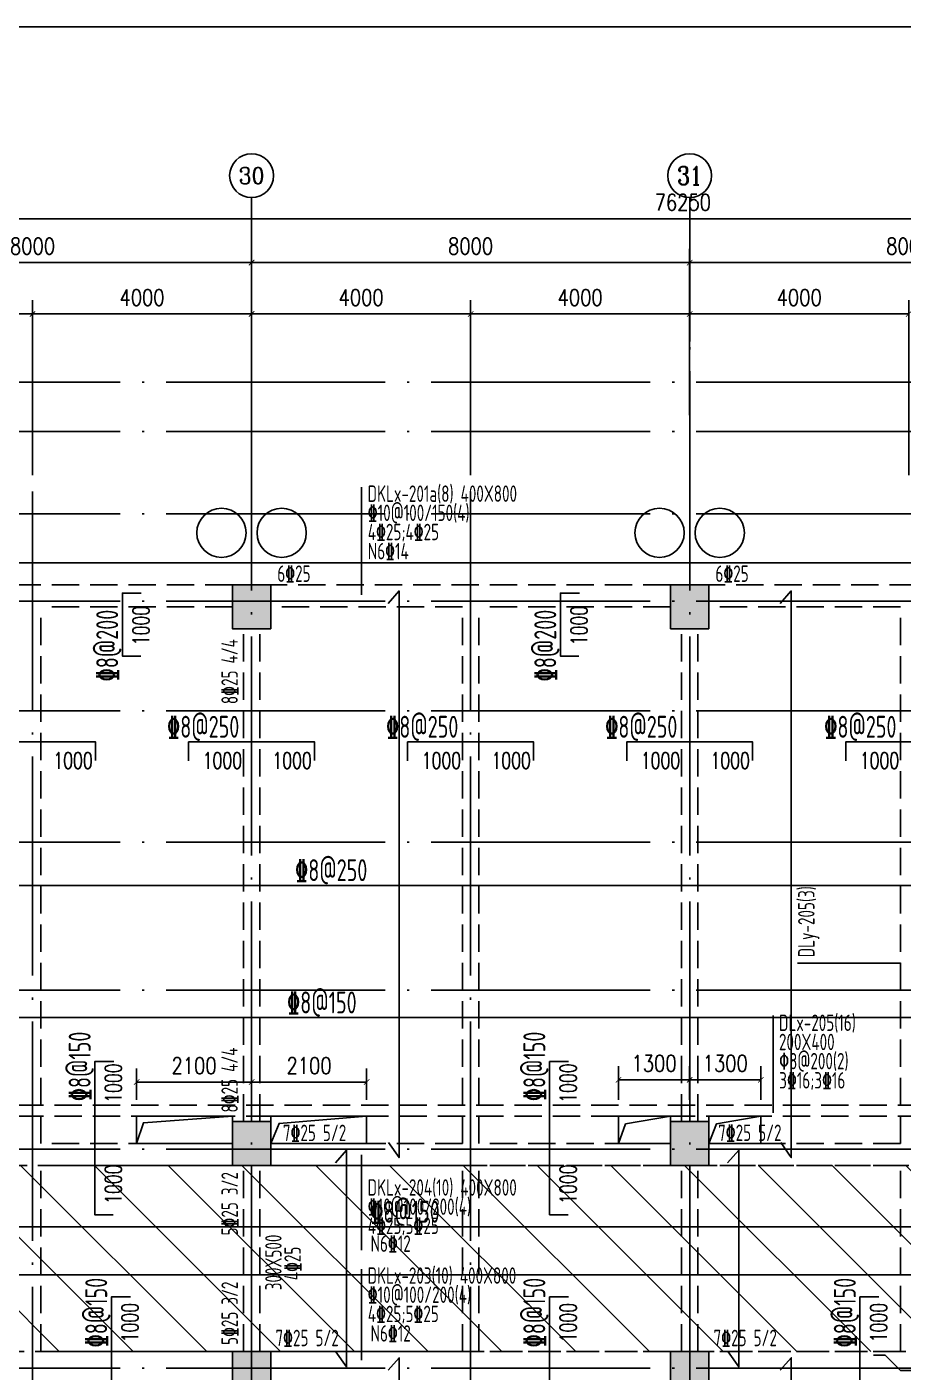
# Model space of a CAD drawing. Header units: millimetres. Extents: x 2998490 to 15040601, y 444546 to 7822218.
# Drawn here: x 14883870 to 14899870, y 7671453 to 7696014 of the extents above; entities that cross this region are included whole.
import ezdxf
from ezdxf.enums import TextEntityAlignment as Align

# ---------------------------------------------------------------- set-up
doc = ezdxf.new("R2010")
doc.units = ezdxf.units.MM
doc.header["$LTSCALE"] = 2000
doc.linetypes.add('DASH', pattern=[0.35, 0.25, -0.1])
doc.linetypes.add('DOTE', pattern=[2.42, 2, -0.2, 0.02, -0.2])
for name, color, linetype in [('3-AXIS', 3, 'Continuous'), ('3-AXIS_TEXT', 7, 'Continuous'), ('3-ban', 84, 'Continuous'), ('3-ban-hatch', 9, 'Continuous'), ('3-ban-rein', 1, 'Continuous'), ('3-ban-TEXT', 7, 'Continuous'), ('3-column-DOWN', 232, 'Continuous'), ('3-COLUMN-UP', 2, 'Continuous'), ('3-dcl', 3, 'Continuous'), ('3-dote', 43, 'DOTE'), ('3-HATCH', 8, 'Continuous'), ('3-liang-rein-X', 54, 'Continuous'), ('3-liang-rein-Y', 130, 'Continuous'), ('3-liang-R截面-X', 50, 'Continuous'), ('3-liang-R截面-Y', 70, 'Continuous'), ('3-liang-s-1', 44, 'Continuous'), ('3-liang-xu', 120, 'DASH'), ('3-装饰线脚', 7, 'Continuous'), ('AXIS', 3, 'Continuous'), ('AXIS_TEXT', 7, 'Continuous'), ('图框', 7, 'Continuous')]:
    doc.layers.add(name, color=color, linetype=linetype)
doc.layers.add('3-零部件', color=73, linetype='Continuous', lineweight=5)
doc.styles.add('_TCH_AXIS', font='COMPLEX', dxfattribs={"bigfont": 'GBCBIG'})
doc.styles.add('COMPLEX', font='COMPLEX')
doc.styles.add('DIM_FONT', font='SIMPLEX', dxfattribs={"width": 0.8, "bigfont": 'HZTXT'})
doc.styles.add('TJ1', font='tj-romans1.shx', dxfattribs={"width": 0.8, "bigfont": 'tj-hztxt1.shx'})
doc.styles.add('TSSD_Rein', font='Tssdeng.shx', dxfattribs={"width": 0.7, "bigfont": 'hztxt.shx'})
doc.dimstyles.new('DIMN100', dxfattribs={"dimtxt": 300, "dimasz": 100, "dimexe": 250, "dimexo": 300, "dimgap": 150, "dimtad": 1, "dimdec": 0, "dimzin": 0, "dimdsep": 46, "dimtxsty": 'DIM_FONT', "dimblk": 'ARCHTICK', "dimcen": 0.09, "dimclrt": 7, "dimazin": 2, "dimtfac": 1, "dimtdec": 0, "dimtix": 1, "dimtmove": 2, "dimatfit": 3, "dimldrblk": 'ARCHTICK', "dimfxl": 0, "dimtolj": 1, "dimtzin": 0, "dimarcsym": 0})

# ---------------------------------------------------------------- blocks, each defined once
blk = doc.blocks.new('_ArchTick')
at = {"color": 0, "linetype": 'ByBlock', "const_width": 0.15}
blk.add_lwpolyline([(-0.5, -0.5), (0.5, 0.5)], dxfattribs=at)
blk = doc.blocks.new('*D598')
at = {"layer": 'AXIS', "color": 0, "lineweight": -2}
for p, q in [((14879972, 7690569), (14879972, 7691960)), ((14887972, 7690569), (14887972, 7691960)), ((14879972, 7691710), (14887972, 7691710))]:
    blk.add_line(p, q, dxfattribs=at)
at = {"layer": 'Defpoints', "color": 0}
for p in [(14887972, 7691710), (14879972, 7690269), (14887972, 7690269)]:
    blk.add_point(p, dxfattribs=at)
at = {"layer": 'AXIS', "color": 0, "lineweight": -2, "xscale": 100, "yscale": 100, "zscale": 100, "rotation": 180}
blk.add_blockref('_ArchTick', (14879972, 7691710), dxfattribs=at)
at = {"layer": 'AXIS', "color": 0, "lineweight": -2, "xscale": 100, "yscale": 100, "zscale": 100}
blk.add_blockref('_ArchTick', (14887972, 7691710), dxfattribs=at)
at = {"layer": 'AXIS', "color": 7, "insert": (14883972, 7692010), "char_height": 300, "attachment_point": 5, "style": 'DIM_FONT'}
blk.add_mtext('\\A1;8000', dxfattribs=at)
blk = doc.blocks.new('*D599')
at = {"layer": 'AXIS', "color": 0, "lineweight": -2}
for p, q in [((14887972, 7690569), (14887972, 7691960)), ((14895972, 7690569), (14895972, 7691960)), ((14887972, 7691710), (14895972, 7691710))]:
    blk.add_line(p, q, dxfattribs=at)
at = {"layer": 'Defpoints', "color": 0}
for p in [(14895972, 7691710), (14887972, 7690269), (14895972, 7690269)]:
    blk.add_point(p, dxfattribs=at)
at = {"layer": 'AXIS', "color": 0, "lineweight": -2, "xscale": 100, "yscale": 100, "zscale": 100, "rotation": 180}
blk.add_blockref('_ArchTick', (14887972, 7691710), dxfattribs=at)
at = {"layer": 'AXIS', "color": 0, "lineweight": -2, "xscale": 100, "yscale": 100, "zscale": 100}
blk.add_blockref('_ArchTick', (14895972, 7691710), dxfattribs=at)
at = {"layer": 'AXIS', "color": 7, "insert": (14891972, 7692010), "char_height": 300, "attachment_point": 5, "style": 'DIM_FONT'}
blk.add_mtext('\\A1;8000', dxfattribs=at)
blk = doc.blocks.new('*D600')
at = {"layer": 'AXIS', "color": 0, "lineweight": -2}
for p, q in [((14895972, 7690569), (14895972, 7691960)), ((14903972, 7690569), (14903972, 7691960)), ((14895972, 7691710), (14903972, 7691710))]:
    blk.add_line(p, q, dxfattribs=at)
at = {"layer": 'Defpoints', "color": 0}
for p in [(14903972, 7691710), (14895972, 7690269), (14903972, 7690269)]:
    blk.add_point(p, dxfattribs=at)
at = {"layer": 'AXIS', "color": 0, "lineweight": -2, "xscale": 100, "yscale": 100, "zscale": 100, "rotation": 180}
blk.add_blockref('_ArchTick', (14895972, 7691710), dxfattribs=at)
at = {"layer": 'AXIS', "color": 0, "lineweight": -2, "xscale": 100, "yscale": 100, "zscale": 100}
blk.add_blockref('_ArchTick', (14903972, 7691710), dxfattribs=at)
at = {"layer": 'AXIS', "color": 7, "insert": (14899972, 7692010), "char_height": 300, "attachment_point": 5, "style": 'DIM_FONT'}
blk.add_mtext('\\A1;8000', dxfattribs=at)
blk = doc.blocks.new('*D609')
at = {"layer": 'AXIS', "color": 0, "lineweight": -2}
for p, q in [((14857722, 7689769), (14857722, 7692760)), ((14933972, 7689769), (14933972, 7692760)), ((14857722, 7692510), (14933972, 7692510))]:
    blk.add_line(p, q, dxfattribs=at)
at = {"layer": 'Defpoints', "color": 0}
for p in [(14933972, 7692510), (14857722, 7689469), (14933972, 7689469)]:
    blk.add_point(p, dxfattribs=at)
at = {"layer": 'AXIS', "color": 0, "lineweight": -2, "xscale": 100, "yscale": 100, "zscale": 100, "rotation": 180}
blk.add_blockref('_ArchTick', (14857722, 7692510), dxfattribs=at)
at = {"layer": 'AXIS', "color": 0, "lineweight": -2, "xscale": 100, "yscale": 100, "zscale": 100}
blk.add_blockref('_ArchTick', (14933972, 7692510), dxfattribs=at)
at = {"layer": 'AXIS', "color": 7, "insert": (14895847, 7692810), "char_height": 300, "attachment_point": 5, "style": 'DIM_FONT'}
blk.add_mtext('\\A1;76250', dxfattribs=at)
blk = doc.blocks.new('_AXISO')
blk.add_circle((0, 0), 0.5)
at = {"layer": '3-AXIS_TEXT', "style": 'COMPLEX', "width": 1.041667}
blk.add_attdef('A', text='', height=0.56, dxfattribs=at).set_placement((-0.25, -0.28), (0.25, -0.28), align=Align.FIT)
blk = doc.blocks.new('*D1500')
at = {"layer": '3-零部件', "color": 0, "lineweight": -2}
for p, q in [((14879972, 7688467), (14879972, 7691022)), ((14883972, 7687831), (14883972, 7691022)), ((14879972, 7690772), (14883972, 7690772))]:
    blk.add_line(p, q, dxfattribs=at)
at = {"layer": 'Defpoints', "color": 0}
for p in [(14883972, 7690772), (14879972, 7688167), (14883972, 7687531)]:
    blk.add_point(p, dxfattribs=at)
at = {"layer": '3-零部件', "color": 0, "lineweight": -2, "xscale": 100, "yscale": 100, "zscale": 100, "rotation": 180}
blk.add_blockref('_ArchTick', (14879972, 7690772), dxfattribs=at)
at = {"layer": '3-零部件', "color": 0, "lineweight": -2, "xscale": 100, "yscale": 100, "zscale": 100}
blk.add_blockref('_ArchTick', (14883972, 7690772), dxfattribs=at)
at = {"layer": '3-零部件', "color": 7, "insert": (14881972, 7691072), "char_height": 300, "attachment_point": 5, "style": 'DIM_FONT'}
blk.add_mtext('\\A1;4000', dxfattribs=at)
blk = doc.blocks.new('*D1501')
at = {"layer": '3-零部件', "color": 0, "lineweight": -2}
for p, q in [((14883972, 7687831), (14883972, 7691022)), ((14887972, 7689264), (14887972, 7691022)), ((14883972, 7690772), (14887972, 7690772))]:
    blk.add_line(p, q, dxfattribs=at)
at = {"layer": 'Defpoints', "color": 0}
for p in [(14887972, 7690772), (14887972, 7688964), (14883972, 7687531)]:
    blk.add_point(p, dxfattribs=at)
at = {"layer": '3-零部件', "color": 0, "lineweight": -2, "xscale": 100, "yscale": 100, "zscale": 100, "rotation": 180}
blk.add_blockref('_ArchTick', (14883972, 7690772), dxfattribs=at)
at = {"layer": '3-零部件', "color": 0, "lineweight": -2, "xscale": 100, "yscale": 100, "zscale": 100}
blk.add_blockref('_ArchTick', (14887972, 7690772), dxfattribs=at)
at = {"layer": '3-零部件', "color": 7, "insert": (14885972, 7691072), "char_height": 300, "attachment_point": 5, "style": 'DIM_FONT'}
blk.add_mtext('\\A1;4000', dxfattribs=at)
blk = doc.blocks.new('*D1502')
at = {"layer": '3-零部件', "color": 0, "lineweight": -2}
for p, q in [((14887972, 7689264), (14887972, 7691022)), ((14891972, 7687831), (14891972, 7691022)), ((14887972, 7690772), (14891972, 7690772))]:
    blk.add_line(p, q, dxfattribs=at)
at = {"layer": 'Defpoints', "color": 0}
for p in [(14891972, 7690772), (14887972, 7688964), (14891972, 7687531)]:
    blk.add_point(p, dxfattribs=at)
at = {"layer": '3-零部件', "color": 0, "lineweight": -2, "xscale": 100, "yscale": 100, "zscale": 100, "rotation": 180}
blk.add_blockref('_ArchTick', (14887972, 7690772), dxfattribs=at)
at = {"layer": '3-零部件', "color": 0, "lineweight": -2, "xscale": 100, "yscale": 100, "zscale": 100}
blk.add_blockref('_ArchTick', (14891972, 7690772), dxfattribs=at)
at = {"layer": '3-零部件', "color": 7, "insert": (14889972, 7691072), "char_height": 300, "attachment_point": 5, "style": 'DIM_FONT'}
blk.add_mtext('\\A1;4000', dxfattribs=at)
blk = doc.blocks.new('*D1503')
at = {"layer": '3-零部件', "color": 0, "lineweight": -2}
for p, q in [((14891972, 7687831), (14891972, 7691022)), ((14895972, 7688926), (14895972, 7691022)), ((14891972, 7690772), (14895972, 7690772))]:
    blk.add_line(p, q, dxfattribs=at)
at = {"layer": 'Defpoints', "color": 0}
for p in [(14895972, 7690772), (14895972, 7688626), (14891972, 7687531)]:
    blk.add_point(p, dxfattribs=at)
at = {"layer": '3-零部件', "color": 0, "lineweight": -2, "xscale": 100, "yscale": 100, "zscale": 100, "rotation": 180}
blk.add_blockref('_ArchTick', (14891972, 7690772), dxfattribs=at)
at = {"layer": '3-零部件', "color": 0, "lineweight": -2, "xscale": 100, "yscale": 100, "zscale": 100}
blk.add_blockref('_ArchTick', (14895972, 7690772), dxfattribs=at)
at = {"layer": '3-零部件', "color": 7, "insert": (14893972, 7691072), "char_height": 300, "attachment_point": 5, "style": 'DIM_FONT'}
blk.add_mtext('\\A1;4000', dxfattribs=at)
blk = doc.blocks.new('*D1504')
at = {"layer": '3-零部件', "color": 0, "lineweight": -2}
for p, q in [((14895972, 7688926), (14895972, 7691022)), ((14899972, 7687831), (14899972, 7691022)), ((14895972, 7690772), (14899972, 7690772))]:
    blk.add_line(p, q, dxfattribs=at)
at = {"layer": 'Defpoints', "color": 0}
for p in [(14899972, 7690772), (14895972, 7688626), (14899972, 7687531)]:
    blk.add_point(p, dxfattribs=at)
at = {"layer": '3-零部件', "color": 0, "lineweight": -2, "xscale": 100, "yscale": 100, "zscale": 100, "rotation": 180}
blk.add_blockref('_ArchTick', (14895972, 7690772), dxfattribs=at)
at = {"layer": '3-零部件', "color": 0, "lineweight": -2, "xscale": 100, "yscale": 100, "zscale": 100}
blk.add_blockref('_ArchTick', (14899972, 7690772), dxfattribs=at)
at = {"layer": '3-零部件', "color": 7, "insert": (14897972, 7691072), "char_height": 300, "attachment_point": 5, "style": 'DIM_FONT'}
blk.add_mtext('\\A1;4000', dxfattribs=at)
blk = doc.blocks.new('*D1915')
at = {"layer": '3-ban', "color": 0, "lineweight": -2}
for p, q in [((14885872, 7676426), (14885872, 7676999)), ((14887972, 7676326), (14887972, 7676999)), ((14885872, 7676749), (14887972, 7676749))]:
    blk.add_line(p, q, dxfattribs=at)
at = {"layer": 'Defpoints', "color": 0}
for p in [(14887972, 7676749), (14885872, 7676126), (14887972, 7676026)]:
    blk.add_point(p, dxfattribs=at)
at = {"layer": '3-ban', "color": 0, "lineweight": -2, "xscale": 100, "yscale": 100, "zscale": 100, "rotation": 180}
blk.add_blockref('_ArchTick', (14885872, 7676749), dxfattribs=at)
at = {"layer": '3-ban', "color": 0, "lineweight": -2, "xscale": 100, "yscale": 100, "zscale": 100}
blk.add_blockref('_ArchTick', (14887972, 7676749), dxfattribs=at)
at = {"layer": '3-ban', "color": 7, "insert": (14886922, 7677049), "char_height": 300, "attachment_point": 5, "style": 'DIM_FONT'}
blk.add_mtext('\\A1;2100', dxfattribs=at)
blk = doc.blocks.new('*D1916')
at = {"layer": '3-ban', "color": 0, "lineweight": -2}
for p, q in [((14887972, 7676326), (14887972, 7676999)), ((14890072, 7676426), (14890072, 7676999)), ((14887972, 7676749), (14890072, 7676749))]:
    blk.add_line(p, q, dxfattribs=at)
at = {"layer": 'Defpoints', "color": 0}
for p in [(14890072, 7676749), (14887972, 7676026), (14890072, 7676126)]:
    blk.add_point(p, dxfattribs=at)
at = {"layer": '3-ban', "color": 0, "lineweight": -2, "xscale": 100, "yscale": 100, "zscale": 100, "rotation": 180}
blk.add_blockref('_ArchTick', (14887972, 7676749), dxfattribs=at)
at = {"layer": '3-ban', "color": 0, "lineweight": -2, "xscale": 100, "yscale": 100, "zscale": 100}
blk.add_blockref('_ArchTick', (14890072, 7676749), dxfattribs=at)
at = {"layer": '3-ban', "color": 7, "insert": (14889022, 7677049), "char_height": 300, "attachment_point": 5, "style": 'DIM_FONT'}
blk.add_mtext('\\A1;2100', dxfattribs=at)
blk = doc.blocks.new('*D1917')
at = {"layer": '3-ban', "color": 0, "lineweight": -2}
for p, q in [((14894672, 7676426), (14894672, 7677039)), ((14895972, 7676426), (14895972, 7677039)), ((14894672, 7676789), (14895972, 7676789))]:
    blk.add_line(p, q, dxfattribs=at)
at = {"layer": 'Defpoints', "color": 0}
for p in [(14895972, 7676789), (14894672, 7676126), (14895972, 7676126)]:
    blk.add_point(p, dxfattribs=at)
at = {"layer": '3-ban', "color": 0, "lineweight": -2, "xscale": 100, "yscale": 100, "zscale": 100, "rotation": 180}
blk.add_blockref('_ArchTick', (14894672, 7676789), dxfattribs=at)
at = {"layer": '3-ban', "color": 0, "lineweight": -2, "xscale": 100, "yscale": 100, "zscale": 100}
blk.add_blockref('_ArchTick', (14895972, 7676789), dxfattribs=at)
at = {"layer": '3-ban', "color": 7, "insert": (14895322, 7677089), "char_height": 300, "attachment_point": 5, "style": 'DIM_FONT'}
blk.add_mtext('\\A1;1300', dxfattribs=at)
blk = doc.blocks.new('*D1918')
at = {"layer": '3-ban', "color": 0, "lineweight": -2}
for p, q in [((14895972, 7676426), (14895972, 7677039)), ((14897272, 7676426), (14897272, 7677039)), ((14895972, 7676789), (14897272, 7676789))]:
    blk.add_line(p, q, dxfattribs=at)
at = {"layer": 'Defpoints', "color": 0}
for p in [(14897272, 7676789), (14895972, 7676126), (14897272, 7676126)]:
    blk.add_point(p, dxfattribs=at)
at = {"layer": '3-ban', "color": 0, "lineweight": -2, "xscale": 100, "yscale": 100, "zscale": 100, "rotation": 180}
blk.add_blockref('_ArchTick', (14895972, 7676789), dxfattribs=at)
at = {"layer": '3-ban', "color": 0, "lineweight": -2, "xscale": 100, "yscale": 100, "zscale": 100}
blk.add_blockref('_ArchTick', (14897272, 7676789), dxfattribs=at)
at = {"layer": '3-ban', "color": 7, "insert": (14896622, 7677089), "char_height": 300, "attachment_point": 5, "style": 'DIM_FONT'}
blk.add_mtext('\\A1;1300', dxfattribs=at)

msp = doc.modelspace()

# ---------------------------------------------------------------- hatches: boundary and pattern name
at = {"layer": '3-ban-hatch'}
h = msp.add_hatch(dxfattribs=at)
h.set_pattern_fill('ANSI31', color=8, scale=300, style=0)
h.set_pattern_definition([(135, (29313031.1, 0.0005), (673.51921, 673.51921), [])])
h.paths.add_polyline_path([(14930272.2, 7671826), (14930272.2, 7678226), (14930861.1, 7678226), (14931365.9, 7678530.6), (14933969.3, 7681133.3), (14934198.4, 7681687.4), (14934198.4, 7685366.3), (14933968.1, 7685919.9), (14931366.1, 7688522), (14930812, 7688751), (14927132.6, 7688751), (14926578.6, 7688521.8), (14923976.9, 7685920.1), (14923747.2, 7685366.3), (14923747.2, 7683826), (14920272.2, 7683826), (14920272.2, 7678226), (14920272.2, 7675526), (14920272.2, 7675226), (14857422.2, 7675226), (14857422.2, 7671826)])
at = {"layer": '3-HATCH'}
for points in [[(14888322.2, 7685026), (14887622.2, 7685026), (14887622.2, 7685826), (14888322.2, 7685826)], [(14896322.2, 7685026), (14895622.2, 7685026), (14895622.2, 7685826), (14896322.2, 7685826)], [(14888322.2, 7675226), (14887622.2, 7675226), (14887622.2, 7676026), (14888322.2, 7676026)], [(14896322.2, 7675226), (14895622.2, 7675226), (14895622.2, 7676026), (14896322.2, 7676026)], [(14888322.2, 7671026), (14887622.2, 7671026), (14887622.2, 7671826), (14888322.2, 7671826)], [(14896322.2, 7671026), (14895622.2, 7671026), (14895622.2, 7671826), (14896322.2, 7671826)]]:
    msp.add_hatch(color=256, dxfattribs=at).paths.add_polyline_path(points)

# ---------------------------------------------------------------- linework, layer by layer
at = {"layer": '3-AXIS', "color": 15, "linetype": 'DOTE'}
for p, q in [((14887972.2, 7661526), (14887972.2, 7690180.9)), ((14895972.2, 7661526), (14895972.2, 7690180.9)), ((14933972.2, 7689526), (14854749, 7689526)), ((14933972.2, 7688626), (14854749, 7688626)), ((14933972.2, 7687126), (14854749, 7687126)), ((14933972.2, 7685526), (14854749, 7685526)), ((14933972.2, 7683526), (14854749, 7683526)), ((14933972.2, 7681126), (14854749, 7681126)), ((14933972.2, 7678426), (14854749, 7678426)), ((14933972.2, 7675526), (14854749, 7675526)), ((14933972.2, 7671526), (14854749, 7671526))]:
    msp.add_line(p, q, dxfattribs=at)
at = {"layer": '3-ban-rein'}
for points in [[(14885950.7, 7684526), (14885612.8, 7684526), (14885612.8, 7685676), (14885958.8, 7685676)], [(14890473.5, 7675642.1), (14890666.9, 7675368.5), (14890666.9, 7685716.3), (14890463.8, 7685487)], [(14893950.7, 7684526), (14893612.8, 7684526), (14893612.8, 7685676), (14893958.8, 7685676)], [(14897634.5, 7675642.1), (14897828, 7675368.5), (14897828, 7685716.3), (14897624.9, 7685487)], [(14885122.3, 7682620.3), (14885122.3, 7682958.3), (14882822.3, 7682958.3), (14882822.3, 7682612.2)], [(14889122.3, 7682620.3), (14889122.3, 7682958.3), (14886822.3, 7682958.3), (14886822.3, 7682612.2)], [(14893122.3, 7682620.3), (14893122.3, 7682958.3), (14890822.3, 7682958.3), (14890822.3, 7682612.2)], [(14897122.3, 7682620.3), (14897122.3, 7682958.3), (14894822.3, 7682958.3), (14894822.3, 7682612.2)], [(14901122.3, 7682620.3), (14901122.3, 7682958.3), (14898822.3, 7682958.3), (14898822.3, 7682612.2)], [(14921361.6, 7680002), (14921361.6, 7680339.9), (14857525, 7680339.9), (14857525, 7679993.9)], [(14919910.3, 7678117.8), (14920184, 7677924.4), (14857522.9, 7677924.4), (14857752.2, 7678127.5)], [(14885447.7, 7674326), (14885109.8, 7674326), (14885109.8, 7677123.6), (14885455.8, 7677123.6)], [(14893750.8, 7674326), (14893412.9, 7674326), (14893412.9, 7677123.6), (14893758.9, 7677123.6)], [(14889512.9, 7671821.8), (14889706.4, 7671548.1), (14889706.4, 7675505.4), (14889503.3, 7675276.1)], [(14896674, 7671821.8), (14896867.4, 7671548.1), (14896867.4, 7675505.4), (14896664.3, 7675276.1)], [(14930116.1, 7673765.3), (14930116.1, 7674103.2), (14857539.1, 7674103.2), (14857539.1, 7673757.2)], [(14929910.3, 7673423.5), (14930184, 7673230.1), (14857522.9, 7673230.1), (14857752.2, 7673433.2)], [(14885750.8, 7669826), (14885412.9, 7669826), (14885412.9, 7672826), (14885758.9, 7672826)], [(14893750.8, 7669826), (14893412.9, 7669826), (14893412.9, 7672826), (14893758.9, 7672826)], [(14899420.4, 7669826), (14899082.5, 7669826), (14899082.5, 7672826), (14899428.5, 7672826)], [(14890473.5, 7661642.1), (14890666.9, 7661368.5), (14890666.9, 7671716.3), (14890463.8, 7671487)], [(14897634.5, 7661642.1), (14897828, 7661368.5), (14897828, 7671716.3), (14897624.9, 7671487)]]:
    msp.add_lwpolyline(points, dxfattribs=at)
at = {"layer": '3-column-DOWN'}
for points in [[(14888322.2, 7685026), (14887622.2, 7685026), (14887622.2, 7685826), (14888322.2, 7685826)], [(14896322.2, 7685026), (14895622.2, 7685026), (14895622.2, 7685826), (14896322.2, 7685826)], [(14888322.2, 7675226), (14887622.2, 7675226), (14887622.2, 7676026), (14888322.2, 7676026)], [(14896322.2, 7675226), (14895622.2, 7675226), (14895622.2, 7676026), (14896322.2, 7676026)], [(14888322.2, 7671026), (14887622.2, 7671026), (14887622.2, 7671826), (14888322.2, 7671826)], [(14896322.2, 7671026), (14895622.2, 7671026), (14895622.2, 7671826), (14896322.2, 7671826)]]:
    msp.add_lwpolyline(points, close=True, dxfattribs=at)
at = {"layer": '3-COLUMN-UP'}
for points in [[(14888322.2, 7685026), (14887622.2, 7685026), (14887622.2, 7685826), (14888322.2, 7685826)], [(14896322.2, 7685026), (14895622.2, 7685026), (14895622.2, 7685826), (14896322.2, 7685826)], [(14888322.2, 7675226), (14887622.2, 7675226), (14887622.2, 7676026), (14888322.2, 7676026)], [(14896322.2, 7675226), (14895622.2, 7675226), (14895622.2, 7676026), (14896322.2, 7676026)], [(14888322.2, 7671026), (14887622.2, 7671026), (14887622.2, 7671826), (14888322.2, 7671826)], [(14896322.2, 7671026), (14895622.2, 7671026), (14895622.2, 7671826), (14896322.2, 7671826)]]:
    msp.add_lwpolyline(points, close=True, dxfattribs=at)
at = {"layer": '3-dcl', "linetype": 'DASH'}
msp.add_lwpolyline([(14930272.2, 7671826), (14930272.2, 7678226), (14930861.1, 7678226), (14931365.9, 7678530.6), (14933969.3, 7681133.3), (14934198.4, 7681687.4), (14934198.4, 7685366.3), (14933968.1, 7685919.9), (14931366.1, 7688522), (14930812, 7688751), (14927132.6, 7688751), (14926578.6, 7688521.8), (14923976.9, 7685920.1), (14923747.2, 7685366.3), (14923747.2, 7683826), (14920272.2, 7683826), (14920272.2, 7678226), (14920272.2, 7678226), (14920272.2, 7675526), (14920272.2, 7675526), (14920272.2, 7675226), (14857422.2, 7675226), (14857422.2, 7671826), (14930272.2, 7671826)], dxfattribs=at)
at = {"layer": '3-dote'}
for p, q in [((14883972.2, 7687531.2), (14883972.2, 7659349.6)), ((14891972.2, 7687531.2), (14891972.2, 7659349.6))]:
    msp.add_line(p, q, dxfattribs=at)
at = {"layer": '3-liang-rein-X', "color": 1}
msp.add_lwpolyline([(14899330.2, 7671762.7), (14899540.1, 7671762.7), (14899822.9, 7671479.9), (14900122.9, 7671479.9), (14900405, 7671761.9), (14900614.9, 7671761.9)], dxfattribs=at)
at = {"layer": '3-liang-R截面-X'}
for p, q in [((14889982, 7687609.5), (14889982, 7685647.1)), ((14897494.6, 7677960.7), (14897494.6, 7676183.6)), ((14889982, 7675420.9), (14889982, 7673676.4)), ((14889982, 7673333.2), (14889982, 7671670.2))]:
    msp.add_line(p, q, dxfattribs=at)
at = {"layer": '3-liang-R截面-Y'}
msp.add_line((14897942.3, 7678921.5), (14899822.2, 7678921.5), dxfattribs=at)
at = {"layer": '3-liang-s-1'}
for points in [[(14930672.2, 7662826), (14930672.2, 7671226), (14931872.2, 7671226), (14931872.2, 7677799.5), (14935072, 7680999.3), (14935072, 7686052.7), (14931498.7, 7689626), (14926445.3, 7689626), (14922872, 7686052.7), (14922871, 7684226), (14920672.2, 7684226), (14920672.2, 7686226), (14857022.2, 7686226), (14857022.2, 7684376), (14857422.2, 7684376)], [(14885872.2, 7675626), (14885996.6, 7676005.6), (14887622.2, 7676126)], [(14888322.2, 7675626), (14888475.9, 7675994.7), (14890072.2, 7676126)], [(14894672.2, 7675626), (14894802.4, 7675985.7), (14895622.2, 7676126)], [(14896322.2, 7675626), (14896464, 7675988.7), (14897272.2, 7676126)]]:
    msp.add_lwpolyline(points, dxfattribs=at)
for points in [[(14885872.2, 7676126), (14887622.2, 7676126), (14887622.2, 7675626), (14885872.2, 7675626)], [(14888322.2, 7675626), (14890072.2, 7675626), (14890072.2, 7676126), (14888322.2, 7676126)], [(14895622.2, 7675626), (14894672.2, 7675626), (14894672.2, 7676126), (14895622.2, 7676126)], [(14896322.2, 7675626), (14897272.2, 7675626), (14897272.2, 7676126), (14896322.2, 7676126)]]:
    msp.add_lwpolyline(points, close=True, dxfattribs=at)
at = {"layer": '3-liang-xu'}
for p, q in [((14887622.2, 7685826), (14880322.2, 7685826)), ((14895622.2, 7685826), (14888322.2, 7685826)), ((14903622.2, 7685826), (14896322.2, 7685826)), ((14887622.2, 7685426), (14884122.2, 7685426)), ((14884122.2, 7675626), (14884122.2, 7685426)), ((14891822.2, 7685426), (14888322.2, 7685426)), ((14891822.2, 7675626), (14891822.2, 7685426)), ((14895622.2, 7685426), (14892122.2, 7685426)), ((14892122.2, 7675626), (14892122.2, 7685426)), ((14899822.2, 7685426), (14896322.2, 7685426)), ((14899822.2, 7675626), (14899822.2, 7685426)), ((14887822.2, 7676026), (14887822.2, 7685026)), ((14888122.2, 7676026), (14888122.2, 7685026)), ((14895822.2, 7676026), (14895822.2, 7685026)), ((14896122.2, 7676026), (14896122.2, 7685026)), ((14919872.1, 7676326), (14857722.1, 7676326)), ((14919872.1, 7676126), (14857722.1, 7676126)), ((14887622.2, 7675626), (14884122.2, 7675626)), ((14891822.2, 7675626), (14888322.2, 7675626)), ((14895622.2, 7675626), (14892122.2, 7675626)), ((14899822.2, 7675626), (14896322.2, 7675626)), ((14884122.2, 7671826), (14884122.2, 7675226)), ((14887622.2, 7675226), (14884122.2, 7675226)), ((14887822.2, 7671826), (14887822.2, 7675226)), ((14888122.2, 7671826), (14888122.2, 7675226)), ((14891822.2, 7675226), (14888322.2, 7675226)), ((14891822.2, 7671826), (14891822.2, 7675226)), ((14892122.2, 7671826), (14892122.2, 7675226)), ((14895622.2, 7675226), (14892122.2, 7675226)), ((14895822.2, 7671826), (14895822.2, 7675226)), ((14896122.2, 7671826), (14896122.2, 7675226)), ((14899822.2, 7675226), (14896322.2, 7675226)), ((14899822.2, 7671826), (14899822.2, 7675226)), ((14887622.2, 7671826), (14884122.2, 7671826)), ((14891822.2, 7671826), (14888322.2, 7671826)), ((14895622.2, 7671826), (14892122.2, 7671826)), ((14899822.2, 7671826), (14896322.2, 7671826))]:
    msp.add_line(p, q, dxfattribs=at)
at = {"layer": '3-装饰线脚'}
for centre in [(14887422.2, 7686776), (14887422.2, 7686776), (14888522.2, 7686776), (14888522.2, 7686776), (14895422.2, 7686776), (14895422.2, 7686776), (14896522.2, 7686776), (14896522.2, 7686776)]:
    msp.add_circle(centre, 450, dxfattribs=at)
at = {"layer": 'AXIS'}
for p, q in [((14887972.2, 7690269.2), (14887972.2, 7692898.7)), ((14895972.2, 7690269.2), (14895972.2, 7692898.7))]:
    msp.add_line(p, q, dxfattribs=at)
at = {"layer": '图框'}
msp.add_line((14844494.6, 7696013.6), (14951894.6, 7696013.6), dxfattribs=at)

# ---------------------------------------------------------------- block references
at = {"layer": 'AXIS'}
ref = msp.add_blockref('_AXISO', (14887972.2, 7693298.7), dxfattribs=dict(at, xscale=800, yscale=800, zscale=800))
ref.add_attrib('A', '30', dxfattribs={"layer": 'AXIS_TEXT', "height": 300.65, "style": '_TCH_AXIS'}).set_placement((14887736, 7693148.4), (14888208.4, 7693148.4), align=Align.FIT)
ref = msp.add_blockref('_AXISO', (14895972.2, 7693298.7), dxfattribs=dict(at, xscale=800, yscale=800, zscale=800))
ref.add_attrib('A', '31', dxfattribs={"layer": 'AXIS_TEXT', "height": 336, "style": '_TCH_AXIS'}).set_placement((14895748.2, 7693130.7), (14896196.2, 7693130.7), align=Align.FIT)

# ---------------------------------------------------------------- texts
at = {"layer": '3-ban', "style": 'TSSD_Rein', "width": 0.7}
for s, rotation, p in [('%%1328@200', 89.99419, (14885535.7, 7684064.8, -5065)), ('%%1328@200', 89.99419, (14893535.7, 7684064.8, -5065)), ('%%1328@250', 0.00581, (14886429.8, 7683035.2, -5065)), ('%%1328@250', 0.00581, (14890429.8, 7683035.2, -5065)), ('%%1328@250', 0.00581, (14894429.8, 7683035.2, -5065)), ('%%1328@250', 0.00581, (14898429.8, 7683035.2, -5065)), ('%%1328@250', 0.00581, (14888767.6, 7680416.9, -5065)), ('%%1328@150', 0.00581, (14888620.7, 7678001.3, -5065)), ('%%1328@150', 89.99419, (14885032.7, 7676399.6, -5065)), ('%%1328@150', 89.99419, (14893335.8, 7676399.6, -5065)), ('%%1328@150', 0.00581, (14890138.6, 7674180.2, -5065)), ('%%1328@150', 89.99419, (14885335.8, 7671904.7, -5065)), ('%%1328@150', 89.99419, (14893335.8, 7671904.7, -5065)), ('%%1328@150', 89.99419, (14899005.4, 7671904.7, -5065))]:
    msp.add_text(s, height=400, rotation=rotation, dxfattribs=at).set_placement(p)
at = {"layer": '3-ban-TEXT', "style": 'TJ1', "width": 0.7}
for p in [(14886102.7, 7684722.9), (14894102.7, 7684722.9), (14885599.6, 7676368.7), (14893902.7, 7676368.7), (14885599.6, 7674522.9), (14893902.7, 7674522.9), (14885902.7, 7671995.9), (14893902.7, 7671995.9), (14899572.3, 7671995.9)]:
    msp.add_text('1000', height=300, rotation=90, dxfattribs=at).set_placement(p)
for p in [(14884351.9, 7682468.4), (14887078.9, 7682468.4), (14888351.9, 7682468.4), (14891078.9, 7682468.4), (14892351.9, 7682468.4), (14895078.9, 7682468.4), (14896351.9, 7682468.4), (14899078.9, 7682468.4)]:
    msp.add_text('1000', height=300, dxfattribs=at).set_placement(p)
at = {"layer": '3-liang-rein-X', "style": 'TSSD_Rein', "width": 0.7}
for s, p in [('%%13210@100/150(4)', (14890094.9, 7686991.8)), ('4%%13225;4%%13225', (14890094.9, 7686641.8)), ('N6%%13214', (14890094.9, 7686291.8)), ('6%%13225', (14888442.2, 7685881)), ('6%%13225', (14896442.2, 7685881)), ('%%1308@200(2)', (14897607.5, 7676980.6)), ('3%%13216;3%%13216', (14897607.5, 7676630.6)), ('7%%13225 5/2', (14888543.8, 7675670.3)), ('7%%13225 5/2', (14896491.9, 7675672.3)), ('%%13210@100/200(4)', (14890094.9, 7674323.9)), ('4%%13225;5%%13225', (14890094.9, 7673973.9)), ('N6%%13212', (14890144.8, 7673648.2)), ('%%13210@100/200(4)', (14890094.9, 7672715.5)), ('4%%13225;5%%13225', (14890094.9, 7672365.5)), ('N6%%13212', (14890144.8, 7672009.3)), ('7%%13225 5/2', (14888408.3, 7671926)), ('7%%13225 5/2', (14896408.3, 7671926))]:
    msp.add_text(s, height=300, dxfattribs=at).set_placement(p)
at = {"layer": '3-liang-rein-Y', "style": 'TSSD_Rein', "width": 0.7}
for s, p in [('8%%13225 4/4', (14887721, 7683648.7)), ('8%%13225 4/4', (14887721, 7676192)), ('5%%13225 3/2', (14887722.1, 7673947.2)), ('4%%13225', (14888871, 7673129.9)), ('5%%13225 3/2', (14887722.1, 7671947.8))]:
    msp.add_text(s, height=300, rotation=90, dxfattribs=at).set_placement(p)
at = {"layer": '3-liang-R截面-X', "style": 'TSSD_Rein', "width": 0.7}
for s, p in [('DKLx-201a(8) 400X800', (14890090, 7687341.8)), ('DLx-205(16)', (14897602.6, 7677680.6)), ('200X400', (14897602.6, 7677330.6)), ('DKLx-204(10) 400X800', (14890090, 7674673.9)), ('DKLx-203(10) 400X800', (14890090, 7673065.5))]:
    msp.add_text(s, height=300, dxfattribs=at).set_placement(p)
at = {"layer": '3-liang-R截面-Y', "style": 'TSSD_Rein', "width": 0.7}
for s, p in [('DLy-205(3)', (14898251.9, 7679025.7)), ('300X500', (14888521, 7672947.1))]:
    msp.add_text(s, height=300, rotation=90, dxfattribs=at).set_placement(p)

# ---------------------------------------------------------------- dimensions: what is measured, and where the dimension line sits
at = {"layer": '3-ban'}
for base, p1, p2, picture, middle in [((14887972.2, 7676749.3), (14885872.2, 7676126), (14887972.2, 7676026), '*D1915', (14886922.2, 7677049.3)), ((14890072.2, 7676749.3), (14887972.2, 7676026), (14890072.2, 7676126), '*D1916', (14889022.2, 7677049.3)), ((14895972.2, 7676789.1), (14894672.2, 7676126), (14895972.2, 7676126), '*D1917', (14895322.2, 7677089.1)), ((14897272.2, 7676789.1), (14895972.2, 7676126), (14897272.2, 7676126), '*D1918', (14896622.2, 7677089.1))]:
    dim = msp.add_linear_dim(base=base, p1=p1, p2=p2, dimstyle='DIMN100', dxfattribs=at)
    dim.commit()
    dim.dimension.update_dxf_attribs({"geometry": picture, "text_midpoint": middle})
at = {"layer": '3-零部件'}
for base, p1, p2, picture, middle in [((14883972.2, 7690772), (14879972.2, 7688166.9), (14883972.2, 7687531.2), '*D1500', (14881972.2, 7691072)), ((14887972.2, 7690772), (14883972.2, 7687531.2), (14887972.2, 7688963.7), '*D1501', (14885972.2, 7691072)), ((14891972.2, 7690772), (14887972.2, 7688963.7), (14891972.2, 7687531.2), '*D1502', (14889972.2, 7691072)), ((14895972.2, 7690772), (14891972.2, 7687531.2), (14895972.2, 7688626), '*D1503', (14893972.2, 7691072)), ((14899972.2, 7690772), (14895972.2, 7688626), (14899972.2, 7687531.2), '*D1504', (14897972.2, 7691072))]:
    dim = msp.add_linear_dim(base=base, p1=p1, p2=p2, dimstyle='DIMN100', dxfattribs=at)
    dim.commit()
    dim.dimension.update_dxf_attribs({"geometry": picture, "text_midpoint": middle})
at = {"layer": 'AXIS'}
for p1, p2, distance, picture, middle in [((14857722.2, 7689469.2), (14933972.2, 7689469.2), 3040.9, '*D609', (14895847.2, 7692810.1)), ((14879972.2, 7690269.2), (14887972.2, 7690269.2), 1440.9, '*D598', (14883972.2, 7692010.1)), ((14887972.2, 7690269.2), (14895972.2, 7690269.2), 1440.9, '*D599', (14891972.2, 7692010.1)), ((14895972.2, 7690269.2), (14903972.2, 7690269.2), 1440.9, '*D600', (14899972.2, 7692010.1))]:
    dim = msp.add_aligned_dim(p1=p1, p2=p2, distance=distance, dimstyle='DIMN100', dxfattribs=at)
    dim.commit()
    dim.dimension.update_dxf_attribs({"geometry": picture, "text_midpoint": middle})

doc.saveas('drawing.dxf')
